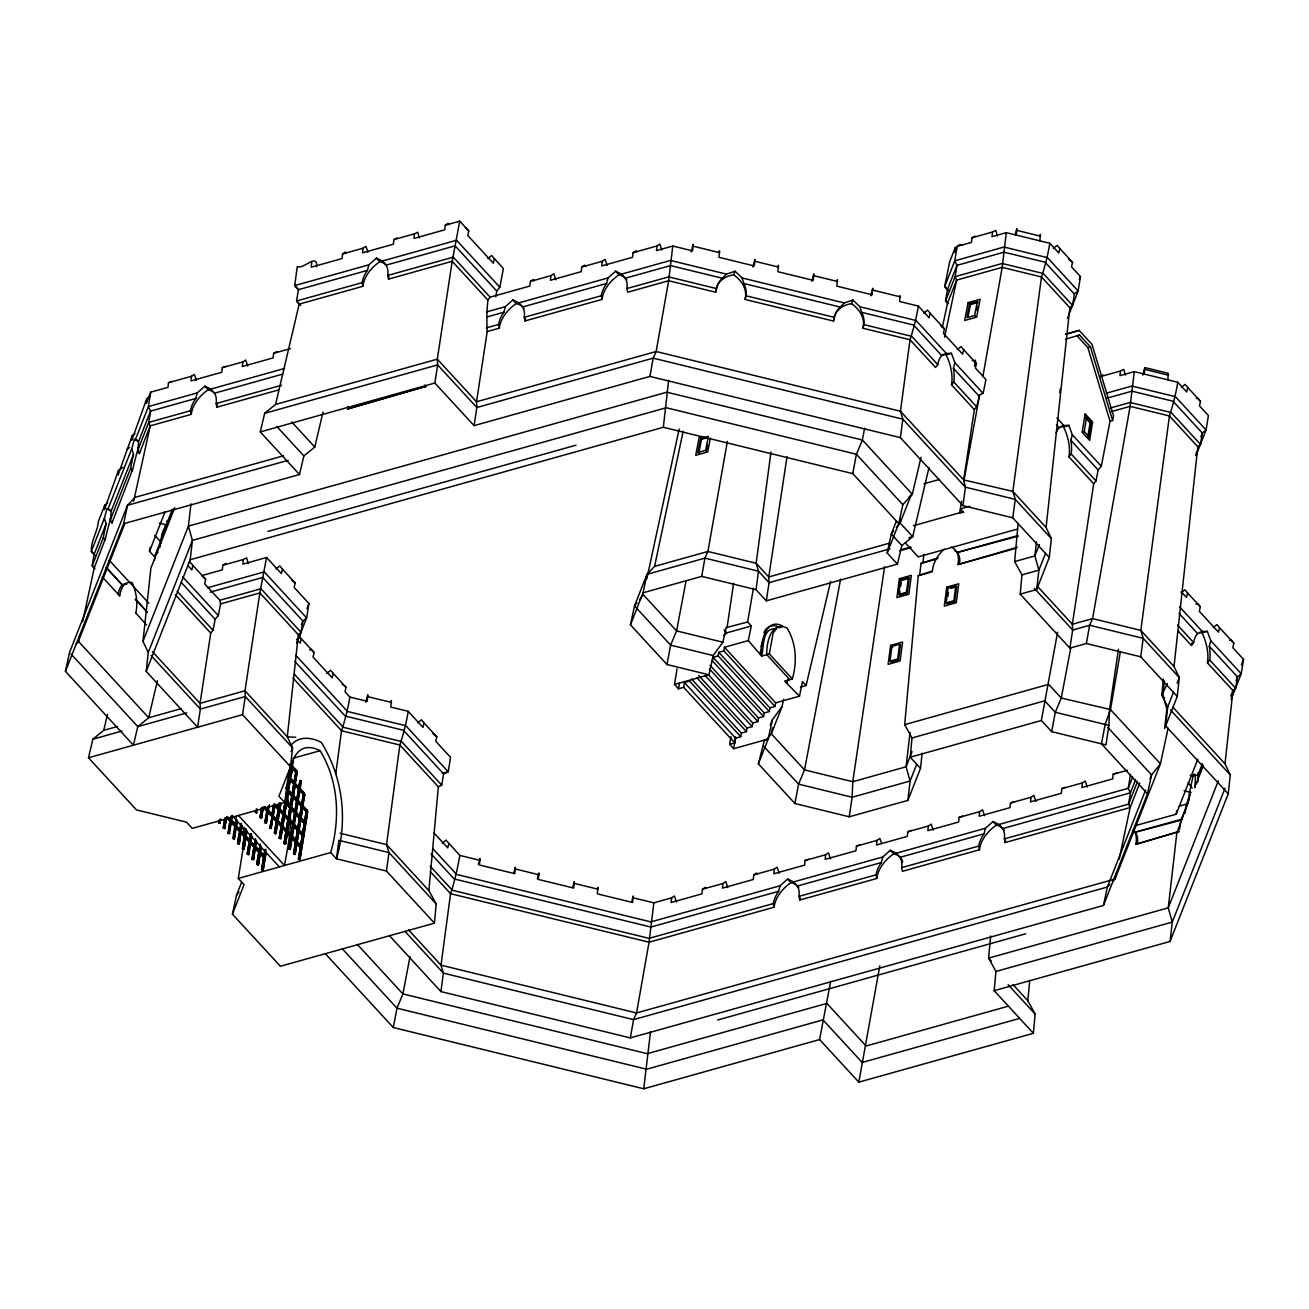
<?xml version="1.0" encoding="UTF-8"?>
<svg xmlns="http://www.w3.org/2000/svg" width="1309" height="1309" viewBox="0 0 1309 1309"><rect width="100%" height="100%" fill="white"/><g stroke="black" fill="none" stroke-linecap="round" stroke-linejoin="round"><path stroke-width="1.5" d="M1057.59 632.182L1041.375 720.49L1051.651 731.649L1105.99 744.936L1108.887 725.382L1109.508 709.838L1118.459 649.313M243.736 844.812L244.03 827.533M676.458 901.983L674.462 895.994L671.615 897.876L653.846 902.85L649.051 942.218L636.534 1012.97L633.572 1019.629L630.333 1037.906L440.92 991.584L389.526 935.739M241.592 882.331L236.504 895.241L232.429 914.157L280.404 966.271L434.441 923.156L436.192 903.93L428.894 890.595L438.335 786.824L399.85 745.017L341.518 730.749L292.856 677.882M764.587 739.552L758.386 763.834L794.907 803.513L849.246 816.8L907.89 800.388L920.505 768.35L910.246 757.207L911.997 737.965L904.683 724.646L918.247 575.682L932.073 571.1M1173.502 692.265L1166.843 709.151L1164.617 728.524L1177.249 696.486L1140.728 656.807L1086.388 643.521L1069.895 648.135L1020.202 594.139L1021.953 574.896L1014.639 561.577L1018.124 523.338M990.635 935.984L988.622 958.123L995.936 971.458L994.186 990.684L1033.39 1033.292L858.819 1082.15L819.598 1039.559L830.659 981.325M1033.39 1033.292L1035.141 1014.05L1027.843 1000.731L1029.692 980.376M1163.308 679.076L1161.836 695.177L1167.71 706.958L1165.664 725.873L1228.235 793.843L1170.05 941.466L994.186 990.684M202.24 576.009L205.677 579.298L204.646 583.798L219.814 600.258L220.583 603.907L218.308 615.574L215.151 619.304L213.023 630.284L210.733 633.131L200.048 703.358L200.359 709.102L197.61 727.231L146.199 671.386L148.244 652.471L142.976 641.377L150.895 568.139L174.702 507.745M117.45 726.479L103.771 730.307L92.874 739.192L88.488 757.78L136.463 809.911L186.467 822.134L192.227 828.384L284.658 802.515L278.899 796.265L290.516 766.779L292.562 747.881L287.293 736.771L298.337 634.718L301.054 632.329L302.886 621.022L306.617 617.913L308.94 603.514L294.165 587.446L295.196 582.947L291.367 579.822M920.505 768.35L922.141 753.231M1020.202 594.139L1036.679 589.525L1049.294 557.487L1051.34 538.588L1046.087 527.478L1069.846 307.762L1072.562 305.373L1074.394 294.067L1078.125 290.974L1080.465 276.559L1071.531 266.872L1072.562 262.373L1068.749 259.247M1177.249 696.486L1179.294 677.571L1174.026 666.477L1197.8 446.762L1200.5 444.373L1202.333 433.066L1206.064 429.957L1208.403 415.558L1199.486 405.872L1200.517 401.372L1197.735 398.1L1196.328 398.492M1228.235 793.843L1230.28 774.928L1225.011 763.818L1232.947 690.579L1235.647 688.19L1237.48 676.884L1241.21 673.775L1243.55 659.376L1232.816 647.71L1233.847 643.21L1231.065 639.954L1229.675 640.346M190.967 503.834L188.414 526.12L142.976 641.377M146.199 671.386L190.198 559.728L192.423 540.372L188.414 526.12L666.87 392.193L862.386 440.004L912.308 494.246L902.834 504.685L898.759 523.6L887.175 552.971L897.45 564.114L766.305 600.831L756.046 589.672L701.706 576.385L643.063 592.797L630.447 624.835L666.968 664.514L708.971 674.789L713.176 655.547L722.912 642.228L726.119 627.584L747.635 622.037L751.284 625.997L748.323 640.576L761.625 656.087L769.332 653.927L792.354 678.946L784.664 681.105L799.504 696.175L775.632 702.868L724.45 647.268L748.323 640.576M910.05 732.32L906.09 766.779L910.099 781.015L907.89 800.388M1036.515 541.73L1034.879 555.916L1038.904 570.151L1036.679 589.525M1164.421 680.925L1162.817 694.915L1166.843 709.151M1170.05 941.466L1172.275 922.092L1225.077 788.133M1049.294 557.487L1012.773 517.808L962.949 505.634L900.379 437.648L649.951 376.419L474.087 425.638L476.836 407.508L476.525 401.765L487.21 331.537C486.621 321.081 486.768 310.626 487.881 300.072L490.122 297.159L529.867 286.033L530.39 281.419L533.238 279.521L534.219 280.895M919.687 574.569L921.029 563.394L938.144 557.83M922.992 562.068L923.941 554.263M962.949 505.634L965.404 487.177L963.653 479.879L974.338 409.635L951.528 384.862L951.823 382.49A27.505 12.681 72.5 0 0 946.112 354.821A27.505 12.681 72.5 0 0 941.335 354.952M1069.895 648.135L1072.66 630.005L1072.349 624.262L1093.702 483.79L1068.946 456.89L1069.24 454.518A27.505 12.681 72.5 0 0 1063.53 426.849A27.505 12.681 72.5 0 0 1061.026 426.472M1178.002 630.905L1191.419 645.484L1191.714 643.112M1230.755 696.126L1232.947 690.579L1207.422 662.861L1207.7 660.489A27.505 12.681 72.5 0 0 1201.989 632.82A27.505 12.681 72.5 0 0 1199.502 632.443M347.687 408.964L426.243 386.253L347.687 408.964L348.014 406.494M424.705 387.399L425.032 384.928M889.989 661.143L891.936 646.335L899.627 644.175L900.445 644.993L898.498 659.801L890.791 661.961L889.989 661.143L897.679 658.983L898.498 659.801M898.759 594.433L900.707 579.625L908.413 577.465L909.215 578.283L907.268 593.108L899.561 595.251L898.759 594.433L906.45 592.273L907.268 593.108M899.561 595.251L900.052 591.553M900.772 586.007L901.263 582.292M897.679 658.983L899.627 644.175M906.45 592.273L908.413 577.465M946.145 602.893L948.092 588.085L955.799 585.925L956.601 586.743L954.654 601.567L946.963 603.711L946.145 602.893L953.852 600.733L954.654 601.567M947.929 596.315L948.42 592.601M1015.751 548.389L957.992 564.555L958.303 562.101A27.505 18.048 -44.5 0 0 951.398 547.064M953.852 600.733L955.799 585.925M1135.885 844.321L1179.164 831.493L1135.885 844.321L1136.212 841.851A27.505 18.048 -44.5 0 0 1134.232 831.215M335.726 774.224L341.518 730.749C345.085 719.77 348.03 708.627 349.863 697.059L345.02 691.807L346.051 687.307L342.222 684.182M434.441 923.156L386.466 871.041L388.937 852.568L386.564 844.616L399.85 745.017C403.417 734.022 406.363 722.879 408.195 711.327L390.802 707.073L391.375 700.56L390.884 701.935M440.92 991.584L443.391 973.127L441.018 965.175L450.558 893.687C454.73 881.268 457.528 868.472 459.835 855.415L445.993 840.116L442.36 843.274M770.985 451.998L756.144 563.263L758.5 571.215L756.046 589.672M900.379 437.648L902.834 419.191L900.477 411.239L910.017 339.751C913.567 328.772 916.529 317.629 918.345 306.077L899.627 301.495L899.921 295.539M1012.773 517.808L1015.244 499.351L1012.871 491.399L1041.489 276.952C1045.04 265.972 1048.002 254.83 1049.818 243.278L1006.31 232.642L991.993 236.651L992.517 232.02L995.822 230.4L997.36 236.127M1140.728 656.807L1143.182 638.35L1140.826 630.398L1169.428 415.951C1172.995 404.972 1175.94 393.829 1177.756 382.277L1134.265 371.625L1119.931 375.65L1120.455 371.02L1123.776 369.4L1125.315 375.127M668.637 380.248L663.336 427.29L190.198 559.728M650.508 1031.754L643.733 1088.777L393.305 1027.549L325.336 953.705M727.035 627.796L733.613 583.323M884.606 566.601L852.781 781.702L852.143 797.246L849.246 816.8M290.516 766.779L242.525 714.665L245.29 696.519L244.979 690.792L259.853 592.912L266.578 557.487L242.836 564.13L243.359 559.499L246.665 557.879L248.203 563.606M474.087 425.638L434.866 383.046L437.631 364.9L437.304 359.173L452.194 261.293L459.737 221.156L445.256 225.213L444.733 229.828L413.922 238.451L414.446 233.836L417.767 232.2L419.305 237.927M787.053 456.546L768.743 576.958L769.07 582.685L766.305 600.831M486.457 311.935L505.339 306.65L512.899 299.957L518.888 302.821L522.553 306.993A27.473 17.393 -42.6 0 1 524.238 317.302L524.991 320.95L602.009 299.401L601.256 295.752A27.473 17.393 -42.6 0 1 606.591 283.464L608.031 277.917L615.606 271.208L621.579 274.072L625.244 278.244A27.473 17.393 -42.6 0 1 626.929 288.569L627.682 292.218L668.654 280.748L715.679 292.234L716.039 289.911A27.505 21.075 20.9 0 1 733.662 274.857L735.085 271.241L742.072 277.884L743.823 283.513A27.473 21.729 21.5 0 1 746.032 295.801L745.148 299.45L833.538 321.065L834.406 317.4A27.473 21.729 21.5 0 1 840.28 307.091L844.42 302.919L852.944 300.072L859.915 306.715L861.666 312.327A27.473 21.729 21.5 0 1 863.875 324.616L862.991 328.264L910.017 339.751L935.542 367.485L937.768 364.573A27.473 13.335 74.4 0 1 941.793 355.655L946.472 353.512L951.447 353.332L954.899 362.724L953.41 368.271A27.473 13.335 74.4 0 1 953.77 381.95L951.528 384.862M745.148 299.45L745.508 297.11A27.505 21.075 20.9 0 0 733.662 274.857M833.538 321.065L833.898 318.725A27.505 21.075 20.9 0 1 851.521 303.672L852.944 300.072M862.991 328.264L863.351 325.925A27.505 21.075 20.9 0 0 851.521 303.672M139.081 445.404A27.505 2.193 -74.4 0 0 132.994 468.557L111.952 523.027L110.218 520.115A27.473 2.863 -76.3 0 0 111.118 511.197L106.962 508.874L104.376 518.266L106.144 523.796L94.084 554.411L92.252 565.717L94.183 568.122L82.663 621.562M172.019 381.394L168.485 382.719L167.977 387.333L150.731 392.16L148.408 406.559L135.383 439.611L138.492 441.722A27.473 2.863 -76.3 0 1 137.609 450.64L139.343 453.568L150.257 425.85L148.735 422.414L150.568 411.108L148.408 406.559L197.25 392.896L204.826 386.188L210.798 389.051L214.463 393.224A27.473 17.393 -42.6 0 1 216.149 403.548L216.918 407.197L278.522 389.951M154.92 557.225L149.488 551.334L150.126 547.375M154.527 560.088L155.444 554.443L173.426 508.808M159.813 547.391L162.054 533.565L165.327 525.645M316.614 266.676C317.416 252.473 303.737 269.539 297.258 266.627L294.738 285.575L298.387 289.698L296.57 300.988L299.172 304.13L275.561 404.448L264.663 413.317L260.278 431.905L299.499 474.512L123.635 523.731L65.45 671.353L133.42 745.197L137.789 726.61L148.702 717.741L181.035 708.693M219.617 819.352L218.996 823.23L220.108 822.919L218.456 822.641L220.108 822.919M219.814 823.361L220.73 819.041M226.784 816.521L224.608 828.564L223.25 827.861L224.821 818.19M223.25 827.861L225.05 818.076M223.79 828.433L225.361 818.763M224.903 828.122L225.933 817.88M224.608 828.564L226.424 817.372L264.811 859.064M228.044 833.064L229.697 833.342L228.044 833.064C229.14 826.797 228.813 814.051 235.964 825.57L236.88 819.958M226.866 817.192L230.057 820.661L230.662 816.931M228.339 832.622L231.775 816.62M228.584 833.653L230.466 822.036L231.578 821.725L235.833 826.372L234.213 838.987L232.855 838.284L236.373 816.538M231.497 815.638L230.597 821.25L234.851 825.881M229.157 832.753L231.038 821.152L227.848 817.683M229.402 833.784L232.609 815.327M233.378 838.856L235.26 827.255L234.213 838.987M235.702 824.588L236.307 820.858M251.573 833.735L250.363 841.196L236.275 826.192L237.125 820.988M234.491 838.545L236.373 826.944L240.643 831.575L239.285 843.765L237.649 843.487C238.745 837.22 238.418 824.474 245.568 835.993L246.468 830.381M241.674 825.177L240.774 830.773L236.504 826.143L237.404 820.547M239.956 829.219L240.872 823.623M237.649 843.487L241.134 823.312M238.173 844.076L240.054 832.475L239.007 844.207M240.185 831.673L241.396 824.195M241.069 831.395L241.92 826.192M239.285 843.765L241.167 832.164L245.438 836.795L244.096 848.968L242.443 848.707C243.539 842.44 243.212 829.677 250.363 841.196M241.298 831.362L242.214 825.75M244.75 834.438L245.667 828.826M242.443 848.707L245.928 828.515M232.429 914.157L244.047 884.671L238.287 878.421L244.538 839.609M245.896 831.28L244.979 836.876L249.25 841.507L250.461 834.046M243.801 849.426L246.714 831.411M244.096 848.968L245.977 837.367L250.232 841.998L248.595 854.63L247.237 853.926L249.119 842.309L250.232 841.998M246.092 836.566L247.008 830.97M247.237 853.926L250.723 833.735M247.777 854.499L249.659 842.898L248.595 854.63M250.084 840.231L250.69 836.484M265.972 849.377L264.762 856.839L250.673 841.834L251.508 836.631M248.89 854.188L250.772 842.587L255.026 847.218L253.684 859.408L252.048 859.129C253.128 852.863 252.801 840.1 259.967 851.635L260.867 846.023M256.073 840.82L255.157 846.416L250.903 841.785L251.803 836.173M256.384 808.897L255.762 812.774L256.875 812.464L255.239 812.185L256.875 812.464M256.58 812.905L257.186 809.175M254.355 844.861L255.255 839.249M252.048 859.129L255.533 838.938M252.572 859.718L254.453 848.101L255.566 847.79L259.837 852.421L258.478 864.611L256.842 864.349C257.938 858.082 257.611 845.319 264.762 856.839M254.584 847.299L255.795 839.838M263.24 807.997L261.391 818.109L260.033 817.405L261.604 807.735M253.39 859.849L255.566 847.79M255.468 847.038L256.597 841.392M260.033 817.405L261.833 807.62M260.556 817.978L262.127 808.308M261.669 817.667L262.716 807.424M261.391 818.109L262.896 808.782M259.149 850.065L260.066 844.469M256.842 864.349L260.327 844.158M257.366 864.922L258.937 855.252M260.295 846.923L259.378 852.519L263.649 857.15L263.993 856.299M269.392 804.871L266.185 823.328L264.827 822.608L266.709 811.007L264.582 808.7M258.2 865.053L261.113 847.054M264.827 822.608L268.558 806.164M258.478 864.611L260.36 853.01L264.631 857.64L262.994 870.272L261.636 869.552L263.518 857.951L264.631 857.64M260.491 852.208L261.407 846.612M265.678 821.267L267.249 811.596L268.345 811.285L272.616 815.916L270.979 828.548L269.621 827.828L272.616 815.916M267.969 807.048L267.363 810.795L271.634 815.425L273.679 804.168M266.48 822.886L267.821 810.696L264.614 807.228M263.649 857.15L264.86 849.688M261.636 869.552L265.122 849.361M262.176 870.141L265.105 852.044M262.994 870.272L265.907 852.257M263.289 869.831L265.891 853.746M270.161 828.401L272.043 816.8L270.979 828.548M272.468 814.133L273.99 804.79L292.872 825.03L294.41 824.539L298.681 829.17L300.497 817.961L296.227 813.331L295.114 813.642L293.609 822.985M264.713 807.898L272.747 815.114L274.563 803.906M273.057 815.736L275.103 804.479L279.357 809.126L277.541 820.318L273.057 815.736L277.541 820.318M271.274 828.09L273.156 816.489L277.41 821.119L275.774 833.751L274.432 833.048L276.297 821.43L272.043 816.8M273.286 815.687L275.103 804.479M273.237 817.16L276.428 820.628L278.244 809.437L275.054 805.951M278.686 806.769L279.292 803.022M274.432 833.048L279.57 802.581M274.955 833.62L276.837 822.019L275.774 833.751M277.263 819.352L278.473 811.875M279.21 807.342L279.815 803.611M275.185 805.15L278.375 808.635L279.488 808.324L280.404 802.712M278.13 819.221L279.259 812.284M281.533 823.983L283.039 814.64L278.784 810.009L279.537 810.549L280.633 803.742M276.068 833.309L277.95 821.708L282.22 826.339L280.584 838.971L279.226 838.251L281.108 826.65L277.901 823.165M282.335 825.537L278.081 820.907L279.897 809.698L284.151 814.329L282.335 825.537L281.239 825.848L278.032 822.379M286.098 802.319L284.282 813.527L280.028 808.897L280.928 803.301M284.658 802.515C287.849 784.893 287.735 734.562 320.132 750.695C338.736 781.326 340.373 818.6 330.719 852.552L336.462 858.802L386.466 871.041M278.915 809.207L283.169 813.838C284.168 807.44 284.037 795.479 291.023 806.737L292.84 795.528L288.585 790.898L280.879 837.106M285.722 798.097L286.327 794.367M287.375 787.969C287.227 779.33 293.069 775.926 292.463 766.894L296.734 771.525L294.918 782.733L296.112 770.183L296.865 770.723L292.382 766.141L293.511 760.48M289.616 774.094L290.827 766.616L291.94 766.305L290.123 777.513L289.011 777.824M279.226 838.251L287.162 790.587L288.045 790.325L286.229 801.533L285.117 801.844M280.061 836.893L281.631 827.223L282.744 826.912L287.015 831.542L285.378 844.174L284.02 843.471L285.902 831.853L281.631 827.223M286.376 830.217L287.146 830.74L288.962 819.549L284.691 814.918L283.578 815.229L281.762 826.421L286.033 831.051L278.081 820.907M283.709 814.427L285.526 803.219L286.638 802.908L290.893 807.538L289.093 818.747L287.98 819.058L284.773 815.572M285.951 800.552L287.162 793.074M287.898 788.542L289.42 779.199L290.516 778.888L294.787 783.535L292.971 794.727L291.858 795.038L288.667 791.569M289.845 776.532L291.056 769.07M300.35 781.358L299.139 788.836L303.41 793.467L304.506 793.156L295.229 783.355L296.914 772.948L291.056 766.583L288.176 789.523L289.993 778.315M292.676 761.773L292.071 765.503L291.302 764.98M288.765 788.411L292.463 766.894M280.862 838.513L282.744 826.912M287.146 830.74L282.875 826.11L284.691 814.918M289.093 818.747L284.822 814.116L286.638 802.908M286.769 802.106L288.585 790.898M290.516 778.888L288.487 790.145L297.765 799.946L299.581 788.738L295.327 784.107L291.334 807.358L300.628 817.16L302.444 805.951L298.174 801.321L297.814 802.172M286.033 831.051L287.849 819.859L283.578 815.229M288.275 817.192L289.796 807.849L286.589 804.38M290.222 805.182L291.727 795.839L287.473 791.209L288.225 791.749M292.169 793.172L293.674 783.846L290.483 780.36M292.12 767.728L291.351 767.205L295.621 771.835L293.805 783.044L289.534 778.413M284.02 843.471L293.903 783.796L294.787 783.535M284.56 844.043L286.426 832.442M286.867 829.775L288.373 820.432L287.456 831.379L291.94 835.96L293.756 824.752L289.485 820.121L289.142 820.972M291.073 808.962L290.32 808.422L288.504 819.63L289.616 819.319L293.887 823.95L295.703 812.758L291.432 808.111L289.387 819.369M290.745 805.755L292.267 796.428L293.38 796.117L297.65 800.748L295.834 811.956L294.721 812.267L291.514 808.782M292.692 793.761L294.214 784.418L298.468 789.049L296.963 798.392M294.64 781.751L296.161 772.408L297.274 772.097L295.229 783.355M285.378 844.174L287.538 832.131L291.809 836.762L290.173 849.394L288.814 848.674L290.696 837.073L287.505 833.604M285.657 843.732L287.538 832.131M291.94 835.96L287.669 831.33L289.485 820.121M289.616 819.319L291.432 808.111M295.834 811.956L291.563 807.309L293.38 796.117M295.327 784.107L293.511 795.316L291.727 795.839M287.636 832.802L290.827 836.271L292.643 825.063L289.436 821.594M293.069 822.396L294.59 813.069L290.32 808.422M295.016 810.402L296.538 801.059L293.331 797.574M295.409 784.778L298.599 788.247L299.81 780.786M288.814 848.674L300.088 780.475M289.354 849.263L291.236 837.645L292.349 837.335L296.603 841.982L294.967 854.597L293.609 853.893L295.49 842.292L292.3 838.807M291.662 834.978L293.167 825.652L303.524 836.598M296.767 803.497L295.245 812.84L299.516 817.471L299.876 816.636M297.503 798.965L299.008 789.638L300.121 789.327L304.392 793.958L302.575 805.15L301.463 805.46L299.319 803.153M300.923 780.475L299.712 787.936L298.599 788.247M290.173 849.394L292.349 837.335M293.936 826.175L294.28 825.341L298.55 829.971L296.734 841.18L292.48 836.533L301.463 781.048M295.932 839.609L297.438 830.282L293.167 825.652M293.298 824.85L297.568 829.481L299.385 818.272L295.114 813.642M299.81 815.605L301.332 806.262L298.125 802.793M301.463 805.46L303.279 794.268L299.008 789.638M293.609 853.893L303.753 792.616M294.46 852.535L296.03 842.865L295.278 852.732M296.161 842.063L297.977 830.855L299.09 830.544L303.344 835.175L301.528 846.383L298.288 843.143M298.108 830.053L299.925 818.861L301.021 818.534L305.292 823.181L303.475 834.373L302.363 834.684L299.172 831.215M300.35 816.178L301.855 806.851L302.624 807.375L297.045 841.802L295.49 842.292M302.297 804.184L303.803 794.841L303.164 804.053M295.261 854.155L297.143 842.554L301.397 847.185L299.761 859.817L298.419 859.097L300.301 847.496L297.094 844.027M301.528 846.383L297.274 841.752L299.09 830.544M303.475 834.373L299.221 829.742L301.021 818.534M305.422 822.379L301.152 817.749L302.968 806.54L307.239 811.171L305.422 822.379L300.939 817.781L299.385 818.272M297.225 843.225L300.416 846.694L302.232 835.486L297.977 830.855M302.674 832.819L304.179 823.492L300.988 820.007M304.621 820.825L306.126 811.482L301.855 806.851M298.419 859.097L304.408 823.443L305.292 823.181M304.67 821.839L306.617 809.829L307.37 810.369L302.886 805.788L304.915 794.53L304.572 795.381L289.109 778.577M298.943 859.686L300.579 849.623M301.234 845.614L306.437 813.445M299.761 859.817L301.577 848.608M301.839 847.005L305.472 824.605L285.215 802.597M305.733 823.001L307.14 814.329M300.056 859.375L307.877 811.122M495.833 296.718L496.749 291.073L499.825 287.244L503.376 268.558L491.579 255.484L487.946 258.642M438.335 786.824L441.722 785.155L443.555 773.848L403.45 730.275L345.118 716.023L294.77 661.323M691.152 251.884L693.132 244.358L692.576 250.87L672.793 246.027L668.654 280.748L656.153 351.499L653.175 358.142L649.951 376.419M730.946 736.574L729.686 744.379L734.824 742.939L683.642 687.34L678.504 688.779L674.511 684.427L677.048 668.817M678.504 688.779L679.453 682.922M683.642 687.34L684.427 682.529L689.565 681.089L740.73 736.689L735.609 738.129L684.427 682.529M713.012 657.331L764.194 712.93L769.332 711.507L718.15 655.907L713.012 657.331L712.423 660.947L763.605 716.547L758.467 717.97L710.067 665.381M718.15 655.907L718.739 652.307L723.861 650.868L775.043 706.467L769.905 707.891L718.739 652.307M723.861 650.868L724.45 647.268M783.682 699.186L782.078 706.516L772.359 719.835L768.154 739.061L733.694 748.715L735.576 737.016M734.824 742.939L735.609 738.129M740.73 736.689L741.319 733.089L691.528 678.995M741.319 733.089L746.457 731.649L747.03 728.049L698.63 675.46M760.038 654.353L760.644 650.573M761.249 646.81L761.854 643.046M761.625 656.087C763.998 647.677 761.773 627.387 775.795 628.844M747.03 728.049L752.168 726.61L752.757 723.01L708.496 674.937M752.757 723.01L757.895 721.586L758.467 717.97M769.332 653.927L773.144 632.951L777.301 627.551M763.605 716.547L764.194 712.93M769.332 711.507L769.905 707.891M775.043 706.467L775.632 702.868M792.354 678.946C797.197 661.978 796.379 643.324 787.069 628.025C770.739 620.384 766.321 643.423 766.763 654.647L789.802 679.666M975.287 236.144L971.965 237.78L971.458 242.394L957.124 246.403L954.801 260.802L956.961 265.351L947.421 289.567L945.589 300.857L947.52 303.263L942.349 327.234M961.591 501.134L959.71 512.752L963.653 512.375L960.462 508.906L969.789 506.288M1006.31 232.642L1002.187 267.347L982.846 376.714M1016.291 235.08L1016.848 228.568L1015.228 234.54M1039.853 240.84L1040.41 234.327L1040.05 235.26M1059.734 392.749L1060.323 389.068M1089.039 436.846L1084.245 431.643L1086.568 417.227L1085.292 417.587L1090.086 422.807L1087.763 437.206L1089.039 436.846L1091.379 422.447L1086.568 417.227M1134.265 371.625L1130.125 406.346L1092.59 618.601L1089.612 625.26L1086.388 643.521M1144.23 374.063L1144.786 367.551L1168.364 373.327L1167.792 379.839M1130.485 774.47L1128.243 788.296L1130.403 792.829L1128.571 804.135L1130.109 807.571L1119.195 859.195M1196.541 452.014L1195.968 455.614L1206.064 429.957L1175.433 396.676L1131.925 386.04L1106.35 393.191M1134.968 825.75L1176.169 814.214L1176.758 810.615M1179.474 829.611L1180.996 820.187L1189.521 798.588M1185.038 813.118L1186.494 804.119L1190.437 794.121M747.635 622.037L753.428 588.166M858.819 1082.15L879.812 965.829M1120.439 651.375L1110.49 709.56L1105.14 724.466L1101.474 743.839L1147.486 793.81L1103.471 905.468L630.333 1037.906M701.706 576.385L704.929 558.125L707.907 551.465L727.379 441.329M972.243 360.679L973.634 360.286L976.432 363.558L975.401 368.058L985.972 379.545L983.108 393.371L979.639 394.778L963.751 481.597M393.305 1027.549L396.971 1008.175L402.927 993.94L410.028 956.437M666.968 664.514L670.633 645.141L676.589 630.905L686.096 580.689M898.759 523.6L852.748 473.613L856.413 454.256L862.386 440.004L864.611 428.158M794.907 803.513L798.572 784.14L804.528 769.905L840.623 579.085M1051.651 731.649L1055.316 712.276L1061.272 698.041L1070.778 647.824M760.644 653.96C761.216 642.817 765.356 617.079 782.504 625.947L779.788 627.551C774.077 623.788 765.961 626.046 763.965 632.852M133.665 501.118L150.257 425.85L191.229 414.38L191.687 412.04A27.505 16.722 -40.8 0 1 208.147 389.804A27.505 16.722 -40.8 0 1 214.005 392.52M216.918 407.197L217.359 404.857M299.172 304.13L362.838 286.311L363.297 283.971A27.505 16.722 -40.8 0 1 379.757 261.735A27.505 16.722 -40.8 0 1 385.615 264.451M487.881 300.072L452.194 261.293L388.511 279.128L388.969 276.788M487.21 331.537L499.318 328.15L499.776 325.81A27.505 16.722 -40.8 0 1 516.237 303.573L512.899 299.957M524.991 320.95L525.449 318.627M602.009 299.401L602.467 297.061A27.505 16.722 -40.8 0 1 618.928 274.825L615.606 271.208M700.675 438.482L701.46 439.399L698.744 453.389L697.959 452.472L700.675 438.482L708.382 436.339M706.451 451.229L705.666 450.312L707.989 438.335M706.844 449.232L707.613 445.24M710.394 438.04L707.694 451.932L695.717 455.287L699.186 437.419L702.606 436.47M774.044 907.235L774.503 904.912A27.505 16.722 -40.8 0 1 790.963 882.659L787.642 879.043L780.066 885.751L778.626 891.298A27.473 17.393 -42.6 0 0 773.292 903.586L774.044 907.235L649.051 942.218L450.558 893.687L430.17 871.532M787.642 879.043L793.614 881.906L882.757 857.002L890.333 850.31L893.654 853.91A27.505 16.722 -40.8 0 0 877.194 876.163L876.752 878.486L799.717 900.052L800.175 897.729M969.642 303.672L966.926 317.662L974.632 315.502L977.332 301.528L969.642 303.672L970.427 304.588L968.104 316.582M976.579 310.429L977.348 306.437M974.436 366.013L975.598 360.04M974.338 409.635L976.645 406.788L979.639 394.778M979.443 849.754L979.885 847.414A27.505 16.722 -40.8 0 1 996.345 825.177L993.024 821.561L985.448 828.253L984.024 833.817A27.473 17.393 -42.6 0 0 978.674 846.089L979.443 849.754L902.425 871.303L901.656 867.654A27.473 17.393 -42.6 0 0 899.97 857.346L896.305 853.157L890.333 850.31M1139.779 783.044L1130.109 807.571L1005.116 842.554L1005.557 840.231M1093.702 483.79L1096.009 480.943L1098.136 469.964L1101.294 466.233L1110.032 421.22L1087.844 347.556L1076.996 335.775L1079.565 335.055L1090.413 346.836L1112.601 420.5L1110.032 421.22M1112.601 420.5L1113.517 415.82L1091.968 344.3L1079.172 330.392L1065.428 334.237M102.249 576.876L119.708 595.84L120.199 593.419A27.505 14.006 76.3 0 1 132.127 582.669A27.505 14.006 76.3 0 1 136.201 610.796L135.711 613.217M365.816 702.328L367.796 694.801L367.24 701.313L349.863 697.059M479.634 859.457L479.994 858.508L479.438 865.02L514.797 873.676L515.386 867.229L513.75 873.152M538.555 873.872L538.932 872.923L538.359 879.435L573.718 888.075L574.307 881.628L572.671 887.551M719.05 252.179L719.525 250.804L718.968 257.317L754.328 265.972L754.917 259.509L752.904 266.987M597.477 888.271L597.853 887.338L597.297 893.851L632.64 902.49L633.212 895.978L631.592 901.966M777.971 266.578L778.446 265.22L777.89 271.732L813.249 280.371L813.805 273.859L811.825 281.386M836.893 280.993L837.384 279.619L836.811 286.131L872.17 294.787L872.727 288.275L870.747 295.801M799.504 696.175L802.45 681.596L806.099 685.556L800.486 687.127M123.635 523.731L127.529 505.274L135.154 497.322L283.546 455.794M643.063 592.797L646.973 574.34L654.582 566.388L707.907 551.465L756.144 563.263L768.743 576.958L889.384 543.186M654.582 566.388L683.134 431.381M944.558 337.329L956.65 280.093L955.128 276.657L956.961 265.351L1004.019 252.179L1045.073 262.225L1074.394 294.067M1103.471 905.468L1107.381 887.011L1145.571 790.096M1116.25 873.087L1114.99 879.059L1112.454 881.71M94.183 568.122L105.62 538.032A27.505 2.193 -74.4 0 1 111.69 514.862M111.952 523.027L112.459 520.655M139.343 453.568L139.85 451.196M787.2 682.791L788.002 679.011M65.45 671.353L69.524 652.455L127.529 505.274L288.209 460.31M79.669 635.405L78.393 641.345L75.857 644.519M630.447 624.835L634.521 605.92L646.973 574.34L704.929 558.125L758.5 571.215L769.07 582.685L890.104 548.815M646.826 578.84L679.158 429.041M772.621 727.82L771.328 733.825L766.256 740.158M887.175 552.971L891.265 534.056L896.321 521.211M900.985 518.969L900.117 522.962L896.321 527.723M1147.486 793.81L1151.56 774.895L1160.428 763.802L1168.103 728.18M103.771 730.307L107.469 714.583M157.391 680.762L148.702 717.741L78.393 641.345L124.699 523.862M299.499 474.512L303.868 455.925L314.782 447.04L323.028 412.024M806.099 685.556L830.642 581.311M921.012 457.283L912.308 494.246L909.051 496.913M897.45 564.114L901.819 545.526L912.717 536.657L928.981 467.624M715.679 292.234L716.563 288.585A27.473 21.729 21.5 0 1 722.421 278.277L726.577 274.105L735.085 271.241M107.992 509.07L131.751 448.807L134.352 439.399L135.383 439.579M478.39 864.496L479.143 861.42M537.312 878.912L538.064 875.836M1142.806 375.094L1144.819 367.616M191.229 414.38L190.476 410.731A27.473 17.393 -42.6 0 1 195.826 398.443L197.25 392.896M362.838 286.311L362.086 282.662A27.473 17.393 -42.6 0 1 367.42 270.374L368.86 264.827L376.436 258.118L382.408 260.982L386.073 265.154A27.473 17.393 -42.6 0 1 387.759 275.463L388.511 279.128M499.318 328.15L498.549 324.485A27.473 17.393 -42.6 0 1 503.9 312.213L505.389 306.601M876.752 878.486L875.983 874.837A27.473 17.393 -42.6 0 1 881.333 862.549L882.806 856.937M1068.946 456.89L1071.187 453.978A27.473 13.335 74.4 0 0 1070.827 440.299L1072.316 434.768L1068.864 425.36L1063.89 425.54L1059.21 427.683A27.473 13.335 74.4 0 0 1056.101 432.935M1207.422 662.861L1209.647 659.949A27.473 13.335 74.4 0 0 1209.287 646.27L1210.792 640.723L1207.34 631.331L1202.366 631.511L1197.686 633.638A27.473 13.335 74.4 0 0 1193.661 642.572L1191.419 645.484M107.649 503.131L104.769 505.192L98.388 521.375C97.7 531.519 90.828 540.65 91.352 551.302L94.084 554.411M122.784 467.362L118.465 470.455L104.409 509.692L104.769 505.192M118.465 470.455L118.105 474.954L132.144 435.717L135.023 433.655M149.619 396.643L146.739 398.705L131.8 440.217L132.144 435.717M150.731 392.16L146.395 403.205L146.739 398.705M104.376 518.266L91.352 551.302L95.508 555.818M111.118 511.197L133.534 454.338L131.751 448.807M138.492 441.722L150.568 411.108L195.826 398.443M106.144 523.796A27.473 2.863 -76.3 0 0 103.378 537.475L92.252 565.717L94.984 568.695M110.218 520.115L130.753 468.017A27.473 2.863 -76.3 0 1 133.534 454.338M137.609 450.64L148.735 422.414L190.476 410.731M149.488 551.334L165.098 511.721M172.264 509.659L166.292 524.811L159.223 523.093M148.244 652.471L192.423 540.372L666.232 407.737L856.413 454.256L902.834 504.685M306.928 608.636L308.94 603.514M301.446 624.638L302.886 621.022L262.765 577.449L210.242 592.143M296.619 643.259L306.617 617.913L264.238 571.886L207.329 587.823M296.767 643.177L301.054 632.329L260.949 588.755L219.814 600.258M291.105 751.562L292.562 747.881L245.29 696.519L200.359 709.102L150.977 655.449M961.706 245.225L959.841 244.521L955.161 247.777L949.696 261.669L944.689 286.458L947.421 289.567M957.124 246.403L954.817 252.277L955.161 247.777M770.232 725.219L772.359 719.835M758.386 763.834L768.154 739.061M782.078 706.516L771.328 733.825L804.528 769.905L852.781 781.702L906.09 766.779L912.062 751.611M947.52 303.263L956.65 280.093L1002.187 267.347L1041.489 276.952L1069.846 307.762M911.326 494.524L900.117 522.962L912.717 536.657L908.839 537.737M1079.303 279.504L1080.465 276.559M1067.424 318.398L1078.125 290.974L1047.495 257.677L1003.987 247.041L954.801 260.802L944.689 286.458L948.518 290.614M916.693 764.309L910.099 781.015L852.143 797.246L798.572 784.14L763.752 746.326M1039.362 544.544L1034.879 555.916L1014.639 561.577M1045.482 553.445L1038.904 570.151L1021.953 574.896M1200.877 436.797L1202.333 433.066L1173.028 401.225L1131.958 391.178L1106.465 398.312M1167.301 683.543L1161.836 695.177L1164.585 698.172M1132.694 777.022L1128.243 788.296L999.045 824.457L993.024 821.561M1135.656 779.526L1130.403 792.829L1002.661 828.597L999.045 824.457M1137.57 781.326L1128.571 804.135L1004.347 838.905L1005.116 842.554M1177.118 683.085L1179.294 677.571L1143.182 638.35L1089.612 625.26L1072.66 630.005L1034.29 588.314M1150.071 778.708L1151.56 774.895L1107.872 727.428M1176.169 814.214L1197.866 759.171M1197.98 775.01L1202.447 763.638M1241.374 664.89L1243.55 659.376M1202.513 765.601L1198.03 776.973A27.473 2.863 -76.3 0 1 1197.67 782.226M1236.072 680.484L1237.48 676.884L1209.287 646.27M1203.429 765.438L1194.626 787.773L1194.904 785.351A27.505 3.518 -78.1 0 0 1193.644 774.584L1198.242 775.713M1231.082 699.481L1241.21 673.775L1210.792 640.723M1218.303 780.884L1168.25 907.841L1172.275 922.092L995.936 971.458M230.057 820.661L230.417 819.827M236.013 827.795L236.373 826.944M240.823 832.999L241.167 832.164M245.977 837.367L244.865 837.678M250.412 843.421L250.772 842.587M272.796 817.34L273.156 816.489M260.36 853.01L259.247 853.321M296.112 770.183L295.752 771.034L292.545 767.565M279.537 810.549L279.897 809.698M276.428 820.628L276.788 819.794M277.59 822.543L277.95 821.708M283.169 813.838L276.248 805.084M284.822 814.116L292.774 824.261L289.567 820.792M302.624 807.375L302.968 806.54M290.827 836.271L291.187 835.42M297.568 829.481L298.681 829.17M306.617 809.829L306.257 810.68L303.05 807.211M296.783 843.405L297.143 842.554M300.416 846.694L300.775 845.859M188.398 562.837L190.1 562.134L192.881 565.39L191.85 569.89L187.743 565.423M275.986 568.94L279.831 565.946L282.4 569.055L281.37 573.538L266.578 557.487M465.317 227.684L468.769 230.957L467.738 235.456L493.329 263.256L494.36 258.757M298.714 635.569L301.266 638.661L300.236 643.161L296.603 639.217M309.578 650L311.28 649.297L314.062 652.553L313.031 657.053L332.224 677.898L333.255 673.415L330.686 670.306L326.841 673.301M417.604 722.781L421.449 719.803L424.001 722.895L422.971 727.395L408.195 711.327M432.984 733.678L436.797 736.803L435.766 741.287L450.558 757.355L448.218 771.77L443.555 773.848M448.774 843.389L447.743 847.888L434.032 832.999M923.696 313.129L927.557 310.135L930.11 313.244L929.079 317.743L918.345 306.077M940.615 325.679L944.444 328.804L943.413 333.304L962.606 354.15L963.637 349.65L961.068 346.558L957.223 349.536M1053.369 248.35L1057.214 245.372L1059.766 248.465L1058.736 252.964L1049.818 243.278M1181.307 387.349L1185.152 384.371L1187.721 387.464L1186.69 391.964L1177.756 382.277M1181.127 592.781L1184.972 589.803L1187.525 592.895L1186.494 597.395L1181.209 591.652M1195.837 604.234L1197.539 603.531L1200.32 606.803L1199.289 611.303L1218.483 632.149L1219.513 627.649L1216.961 624.557L1213.116 627.535M166.832 521.457L167.356 520.491M1197.768 773.537L1198.308 772.588M232.855 838.284L233.967 837.973M269.621 827.828L270.734 827.517M236.504 895.241L239.04 892.067M637.058 602.745L634.521 605.92L670.633 645.141L713.176 655.547M639.594 599.571L643.373 594.826L676.589 630.905L722.912 642.228M893.785 530.881L891.265 534.056L901.819 545.526M1109.917 884.36L1107.381 887.011L633.572 1019.629L443.391 973.127L404.988 931.403M290.942 745.525C298.239 735.609 311.837 737.163 321.458 742.53C342.794 777.268 347.998 819.696 336.462 858.802L338.884 840.329L388.937 852.568L436.192 903.93M723.73 635.536L726.79 632.852L751.284 625.997M155.444 554.443L157.931 552.365M957.992 564.555L1017.289 547.244M126.678 449.609L129.558 447.547M311.755 262.569L311.231 267.2L342.042 258.577L342.565 253.946L345.412 252.064L346.28 253.013M342.565 253.946L363.1 248.203L365.947 246.321L367.96 252.31M168.485 382.719L191.49 376.272L194.337 374.39L196.35 380.379M363.1 248.203L362.577 252.817L393.387 244.194L393.911 239.58L397.216 237.96M191.49 376.272L190.967 380.903L221.777 372.28L222.301 367.649L225.835 366.324M222.301 367.649L242.836 361.906L245.683 360.008L247.696 365.996M445.256 225.213L448.103 223.315L449.102 224.69M242.836 361.906L242.312 366.52L273.123 357.897L273.646 353.283L276.968 351.646M530.39 281.419L550.925 275.659L553.772 273.777L555.769 279.766M550.925 275.659L550.402 280.29L581.212 271.667L581.736 267.036L584.583 265.154L585.565 266.512M581.736 267.036L602.271 261.293L605.118 259.411L607.131 265.4M602.271 261.293L601.747 265.923L632.558 257.3L633.081 252.67L635.929 250.788L636.796 251.721M633.081 252.67L656.987 245.977L659.834 244.079L661.847 250.068M202.764 575.338L222.301 569.873L222.808 565.259L225.901 563.426M1099.92 376.763L1102.996 374.947M671.615 897.876L671.092 902.506L701.902 893.883L702.426 889.253L705.273 887.371L706.14 888.304M702.426 889.253L722.961 883.51L725.808 881.611L727.804 887.6M722.961 883.51L722.437 888.124L753.248 879.501L753.771 874.887L756.618 872.988L757.486 873.937M753.771 874.887L774.306 869.127L777.153 867.245L779.166 873.234M774.306 869.127L773.783 873.757L804.593 865.134L805.117 860.504L808.651 859.179M805.117 860.504L825.652 854.761L828.499 852.879L830.511 858.868M825.652 854.761L825.128 859.375L855.939 850.752L856.462 846.138L859.997 844.812M856.462 846.138L876.997 840.394L879.844 838.496L881.513 842.947M876.997 840.394L876.474 845.009L907.284 836.386L907.808 831.771L911.342 830.446M907.808 831.771L928.343 826.012L931.19 824.13L933.202 830.119M928.343 826.012L927.836 830.642L958.63 822.019L959.153 817.389L962.688 816.063M959.153 817.389L979.688 811.645L982.535 809.747L984.548 815.736M979.688 811.645L979.181 816.26L1009.992 807.637L1010.499 803.022L1014.033 801.697M1010.499 803.022L1031.034 797.263L1033.881 795.381L1035.894 801.37M1031.034 797.263L1030.527 801.893L1061.337 793.27L1061.844 788.64L1065.379 787.314M1061.844 788.64L1082.396 782.897L1085.243 781.015L1087.239 787.004M1082.396 782.897L1081.872 787.527L1112.683 778.904L1113.19 774.274L1116.724 772.948M106.569 567.844L121.786 584.37L126.793 584.158M296.734 771.525L295.621 771.835M299.139 788.836L300.252 788.525M299.581 788.738L298.468 789.049M304.392 793.958L303.279 794.268M297.65 800.748L296.538 801.059M290.893 807.538L289.796 807.849M302.444 805.951L301.332 806.262M235.833 826.372L234.736 826.683M284.151 814.329L283.039 814.64M307.239 811.171L306.126 811.482M277.41 821.119L276.297 821.43M288.962 819.549L287.849 819.859M285.902 831.853L287.015 831.542M298.55 829.971L297.438 830.282M291.809 836.762L290.696 837.073M303.344 835.175L302.232 835.486M300.301 847.496L301.397 847.185M1065.641 334.4L1079.172 330.392M1065.673 339.129L1079.565 335.055M393.911 239.58L414.446 233.836M368.86 264.827L294.738 285.575L298.779 289.976M382.441 261.015L456.579 240.267L499.825 287.244M298.387 289.698L367.42 270.374M386.073 265.154L455.107 245.83L496.749 291.073M362.086 282.662L296.57 300.988L300.661 305.439M387.759 275.463L453.274 257.137L490.122 297.159M273.646 353.283L290.451 348.57M672.793 246.027L656.48 250.592L656.987 245.977M210.831 389.084L284.446 368.483M518.92 302.854L608.031 277.917M621.611 274.105L670.453 260.442L726.511 274.137M214.463 393.224L282.875 374.079M487.684 316.745L503.9 312.213M522.553 306.993L606.591 283.464M625.244 278.244L670.486 265.58L722.421 278.277M216.149 403.548L281.615 385.222M486.343 327.921L498.549 324.485M524.238 317.302L601.256 295.752M626.929 288.569L668.67 276.886L716.563 288.585M275.561 404.448L437.304 359.173L476.525 401.765L656.153 351.499L900.477 411.239L963.653 479.879L1012.871 491.399L1046.087 527.478M264.663 413.317L437.631 364.9L476.836 407.508L653.175 358.142L902.834 419.191L965.404 487.177L1015.244 499.351L1051.34 538.588M260.278 431.905L434.866 383.046M971.965 237.78L992.517 232.02M970.427 304.588L978.134 302.444L977.332 301.528M267.936 531.421L576.009 445.191M946.112 354.821L951.447 353.332M222.808 565.259L243.359 559.499M701.46 439.399L707.236 437.795M697.959 452.472L705.666 450.312M1087.844 347.556L1090.413 346.836M220.583 603.907L259.853 592.912L298.337 634.718M1101.785 376.239L1120.455 371.02M1110.523 407.966L1130.125 402.485L1171.195 412.515L1200.5 444.373M1111.161 411.648L1130.125 406.346L1169.428 415.951L1197.8 446.762M1063.53 426.849L1068.864 425.36M1090.086 422.807L1091.379 422.447M1082.952 432.003L1084.245 431.643M923.941 483.79L939.551 479.421M92.874 739.192L122.162 730.995M186.68 712.93L137.789 726.61L70.899 653.927M913.486 525.694L963.129 511.803M88.488 757.78L242.525 714.665M900.903 549.764L910.704 547.031M899.676 550.827L911.064 547.637M1017.649 529.016L918.198 556.865L905.353 542.891M954.67 550.614L957.386 552.398L1017.469 535.626M921.029 563.394L937.375 558.828M957.419 552.431L1018.435 536.134M909.215 578.283L901.508 580.443L900.707 579.625M918.247 575.682L932.319 571.755L932.63 569.284A27.505 18.048 -44.5 0 1 944.182 549.076M293.167 758.238L320.132 750.695M950.825 588.363L956.601 586.743M674.511 684.427L708.971 674.789M442.344 773.406L448.218 771.77L405.855 725.742L347.523 711.474L295.785 655.269M238.287 878.421L330.719 852.552M1201.989 632.82L1207.34 631.331M904.683 724.646L1048.656 684.345L1061.272 698.041L1110.49 709.56L1160.428 763.802L1114.99 879.059L636.534 1012.97L441.018 965.175L408.424 929.75M911.997 737.965L1044.746 700.806L1055.316 712.276L1108.887 725.382M910.246 757.207L1041.375 720.49M1113.19 774.274L1127.409 770.297M780.066 885.751L650.851 921.912L456.563 874.412L433.181 849.017M896.354 853.206L985.448 828.253M778.626 891.298L650.884 927.067L454.158 878.944L431.086 853.893M793.647 881.955L797.279 886.078L881.333 862.549M899.97 857.346L984.024 833.817M773.292 903.586L649.051 938.357L452.325 890.251L430.219 866.231M799.717 900.052L798.965 896.403L875.983 874.837M901.656 867.654L978.674 846.089M1179.245 806.148L1186.494 804.119M1132.58 830.381L1135.279 832.164L1182.207 819.074M1135.328 832.197L1180.996 820.187M717.659 1020.006L1025.749 933.775M643.733 1088.777L819.598 1039.559M1008.355 1006.179L866.1 1046.006L826.879 1003.398L647.251 1053.68L402.927 993.94L357.439 944.509M1019.416 1018.451L862.189 1062.466L822.968 1019.875L646.63 1069.224L396.971 1008.175L342.353 948.845M286.933 790.636L307.419 812.594M298.305 800.519L302.575 805.15M266.709 811.007L268.476 810.484L272.747 815.114M280.028 808.897L278.244 809.437M271.732 816.178L267.249 811.596M294.59 813.069L296.358 812.529L300.628 817.16M282.875 826.11L281.108 826.65M292.48 836.533L297.274 841.752M287.947 736.902L295.752 737.262M777.628 627.24L780.917 627.404M260.327 816.963L261.145 817.094M265.122 822.167L265.94 822.297M274.71 832.589L275.528 832.737M223.544 827.419L224.363 827.55M279.504 837.809L280.339 837.94M284.315 843.012L285.133 843.16M289.109 848.232L289.927 848.363M237.943 843.045L238.762 843.176M293.903 853.452L294.721 853.583M242.738 848.265L243.556 848.396M298.697 858.655L299.532 858.786M247.532 853.468L248.35 853.615M252.326 858.688L253.161 858.819M257.12 863.891L257.955 864.038M261.931 869.111L262.749 869.241M1017.077 230.449L1040.655 236.209M693.377 246.239L719.77 252.702M755.113 261.342L778.691 267.101M814.051 275.757L837.613 281.517M872.972 290.156L900.412 296.865M1145.031 369.449L1168.593 375.208M742.105 277.95L844.37 302.968M859.964 306.781L916.005 320.476L946.44 353.528M743.823 283.513L840.28 307.091M861.666 312.327L913.6 325.025L941.793 355.655M746.032 295.801L834.406 317.4M863.875 324.616L911.768 336.331L937.768 364.573M663.336 427.29L852.748 473.613M134.352 439.399L137.412 440.151M106.962 508.874L110.038 509.626M1190.159 775.173L1193.693 776.041M1184.023 790.734L1191.092 792.469M368.042 696.699L391.604 702.458M459.835 855.415L480.239 860.406M515.599 869.045L539.161 874.805M574.52 883.46L598.082 889.22M633.441 897.859L653.846 902.85M340.029 833.244L386.564 844.616L428.894 890.595M1188.114 782.537L1192.172 788.149M297.765 799.946L296.652 800.257L292.398 795.627M291.023 806.737L286.54 802.155M296.734 841.18L295.621 841.491L292.431 838.005M235.964 825.57L227.93 817.111M240.774 830.773L239.662 831.084L236.454 827.615M245.568 835.993L244.456 836.304L241.249 832.819M255.157 846.416L254.044 846.727L250.853 843.258M259.967 851.635L258.855 851.946L255.648 848.461M891.936 646.335L892.738 647.153M1059.766 248.465L1072.562 262.373M1187.721 387.464L1200.517 401.372M1072.562 305.373L1043.257 273.516L1002.187 263.485L955.128 276.657L945.589 300.857L948.256 303.753M1056.952 418.078L1063.857 425.572M1072.316 434.768L1101.294 466.233M1056.478 424.705L1059.21 427.683M1070.827 440.299L1098.136 469.964M1071.187 453.978L1096.009 480.943M930.11 313.244L944.444 328.804M963.637 349.65L976.432 363.558M1187.525 592.895L1200.32 606.803M1219.513 627.649L1233.847 643.21M954.899 362.724L983.108 393.371M1179.491 606.738L1202.333 631.527M953.41 368.271L978.772 395.825M1179 613.348L1197.686 633.638M953.77 381.95L976.645 406.788M1177.511 625.031L1193.661 642.572M1209.647 659.949L1235.647 688.19M1174.026 666.477L1140.826 630.398L1092.59 618.601L1072.349 624.262L1038.004 586.956M1172.831 707.122L1225.011 763.818M1170.426 709.903L1230.28 774.928M459.737 221.156L468.769 230.957M724.122 629.956L726.79 632.852M376.436 258.118L379.757 261.735M991.338 961.068L988.622 958.123L1168.25 907.841L1176.856 832.851L1188.065 802.712A27.505 3.518 -78.1 0 1 1193.644 774.584M1012.97 984.564L1027.843 1000.731M1008.11 984.679L1035.141 1014.05M709.478 668.981L757.895 721.586M705.142 675.526L752.168 726.61M696.666 677.555L746.457 731.649M729.686 744.379L733.694 748.715M291.792 422.071L314.782 447.04M276.837 426.538L303.868 455.925M204.826 386.188L208.147 389.804M282.4 569.055L295.196 582.947M424.001 722.895L436.797 736.803M441.722 785.155L401.618 741.581L343.285 727.313L294.296 674.102M301.266 638.661L314.062 652.553M333.255 673.415L346.051 687.307M192.881 565.39L205.677 579.298M154.789 535.381L161.4 542.564M182.556 576.729L218.308 615.574M181.231 582.44L215.151 619.304M177.108 591.259L213.023 630.284M175.373 594.728L210.733 633.131M287.293 736.771L244.979 690.792L200.048 703.358L152.499 651.702M109.236 560.219L148.866 603.269M289.796 763.998L291.94 766.305M135.711 599.506L146.641 611.368M106.16 567.533L122.277 585.041A27.473 13.335 74.4 0 0 118.252 593.959L119.708 595.84M135.236 599.129L147.426 612.367M290.434 778.135L294.918 782.733M135.612 612.825L146.592 625.048M286.049 787.2L288.176 789.523M285.918 788.002L288.045 790.325M285.657 802.417L289.911 807.048M300.039 818.06L304.31 822.69M276.297 804.839L279.488 808.324M294.198 824.572L303.786 835.011M264.745 806.426L267.952 809.895M263.207 806.917L286.131 831.82M287.195 832.966L300.514 847.447M238.434 815.442L284.495 865.494C288.651 841.982 294.492 817.258 286.376 793.876M233.297 816.881L279.357 866.918M229.042 818.043L231.169 820.35M974.632 315.502L975.418 316.418M130.753 468.017L132.487 470.929M103.378 537.475L105.113 540.404M957.844 553.102A27.473 17.393 -42.6 0 1 959.53 563.41M516.237 303.573A27.505 16.722 -40.8 0 1 524.058 308.629M996.345 825.177A27.505 16.722 -40.8 0 1 1004.183 830.233M1002.661 828.597A27.473 17.393 -42.6 0 1 1004.347 838.905M893.654 853.91A27.505 16.722 -40.8 0 1 902.719 861.895M797.279 886.078A27.473 17.393 -42.6 0 1 798.965 896.403M790.963 882.659A27.505 16.722 -40.8 0 1 798.785 887.731M1135.737 832.868A27.473 17.393 -42.6 0 1 1137.423 843.176M618.928 274.825A27.505 16.722 -40.8 0 1 626.749 279.897M890.611 645.386L888.124 664.317L900.101 660.963L902.588 642.032L890.611 645.386M899.381 578.676L896.894 597.608L908.871 594.253L911.359 575.322L899.381 578.676M946.767 587.136L944.28 606.067L956.257 602.713L958.761 583.781L946.767 587.136M1085.145 413.873L1082.167 432.281L1089.628 440.38L1092.606 421.973L1085.145 413.873M968.136 302.608L964.668 320.476L976.661 317.122L980.13 299.254L968.136 302.608"/></g></svg>
